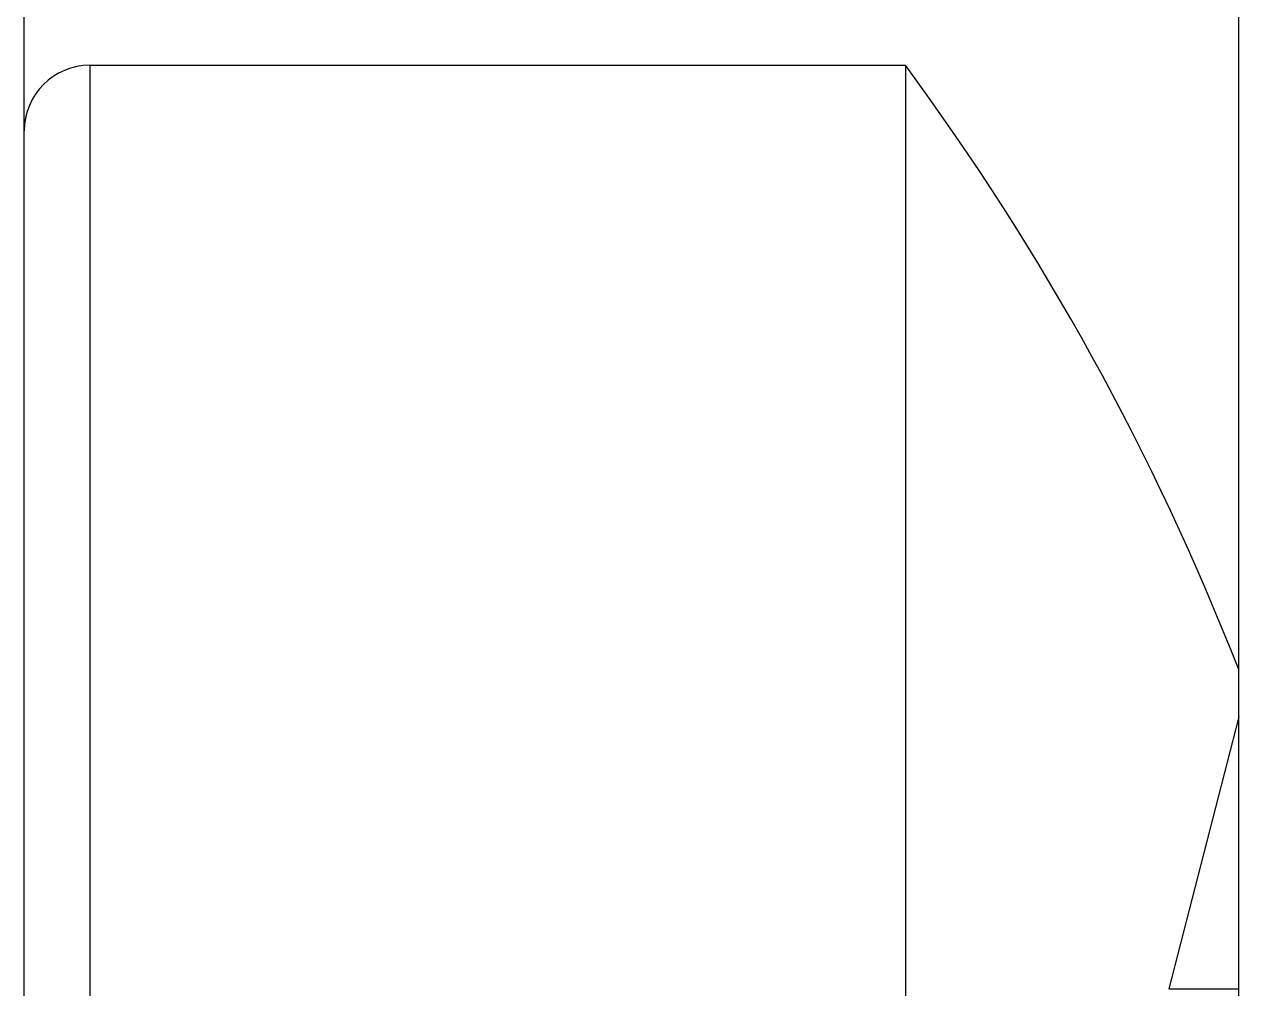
# Model space of a CAD drawing. Header units: millimetres. Extents: x 256 to 2599, y 626 to 1192.
# Drawn here: x 1908.18 to 1908.766, y 835.319 to 835.784 of the extents above; entities that cross this region are included whole.
import ezdxf

# ---------------------------------------------------------------- set-up
doc = ezdxf.new("R2010")
doc.units = ezdxf.units.MM
doc.layers.add('MAIN-1', color=7, linetype='Continuous')
doc.layers.add('MAIN-2', color=7, linetype='Continuous')

msp = doc.modelspace()

# ---------------------------------------------------------------- linework, layer by layer
at = {"layer": 'MAIN-1'}
msp.add_line((1908.76622, 834.29997), (1908.76622, 843.16655), dxfattribs=at)
at = {"layer": 'MAIN-2'}
for p, q in [((1908.18039, 835.01247), (1908.18039, 835.84371)), ((1908.21206, 835.76454), (1908.21206, 835.01247)), ((1908.21206, 835.76454), (1908.21206, 835.01247)), ((1908.21206, 835.76454), (1908.21206, 835.01247)), ((1908.21206, 835.76454), (1908.21206, 835.01247)), ((1908.21206, 835.76454), (1908.60543, 835.76454)), ((1908.21206, 835.76454), (1908.60543, 835.76454)), ((1908.60543, 835.76454), (1908.60543, 835.01247)), ((1908.60543, 835.76454), (1908.60543, 835.01247)), ((1908.60543, 835.76454), (1908.60543, 835.01247)), ((1908.60543, 835.76454), (1908.60543, 835.01247)), ((1908.76622, 835.45011), (1908.7325, 835.31892)), ((1908.76622, 835.45011), (1908.7325, 835.31892)), ((1908.7325, 835.31892), (1908.76622, 835.31892))]:
    msp.add_line(p, q, dxfattribs=at)
for centre, radius, start, end in [((1908.21206, 835.73288), 0.03167, 90.00002, 180.00002), ((1908.21206, 835.73288), 0.03167, 90.00002, 180.00002), ((1907.58621, 835.01247), 1.26665, 21.31539, 36.4236)]:
    msp.add_arc(centre, radius, start, end, dxfattribs=at)

doc.saveas('drawing.dxf')
